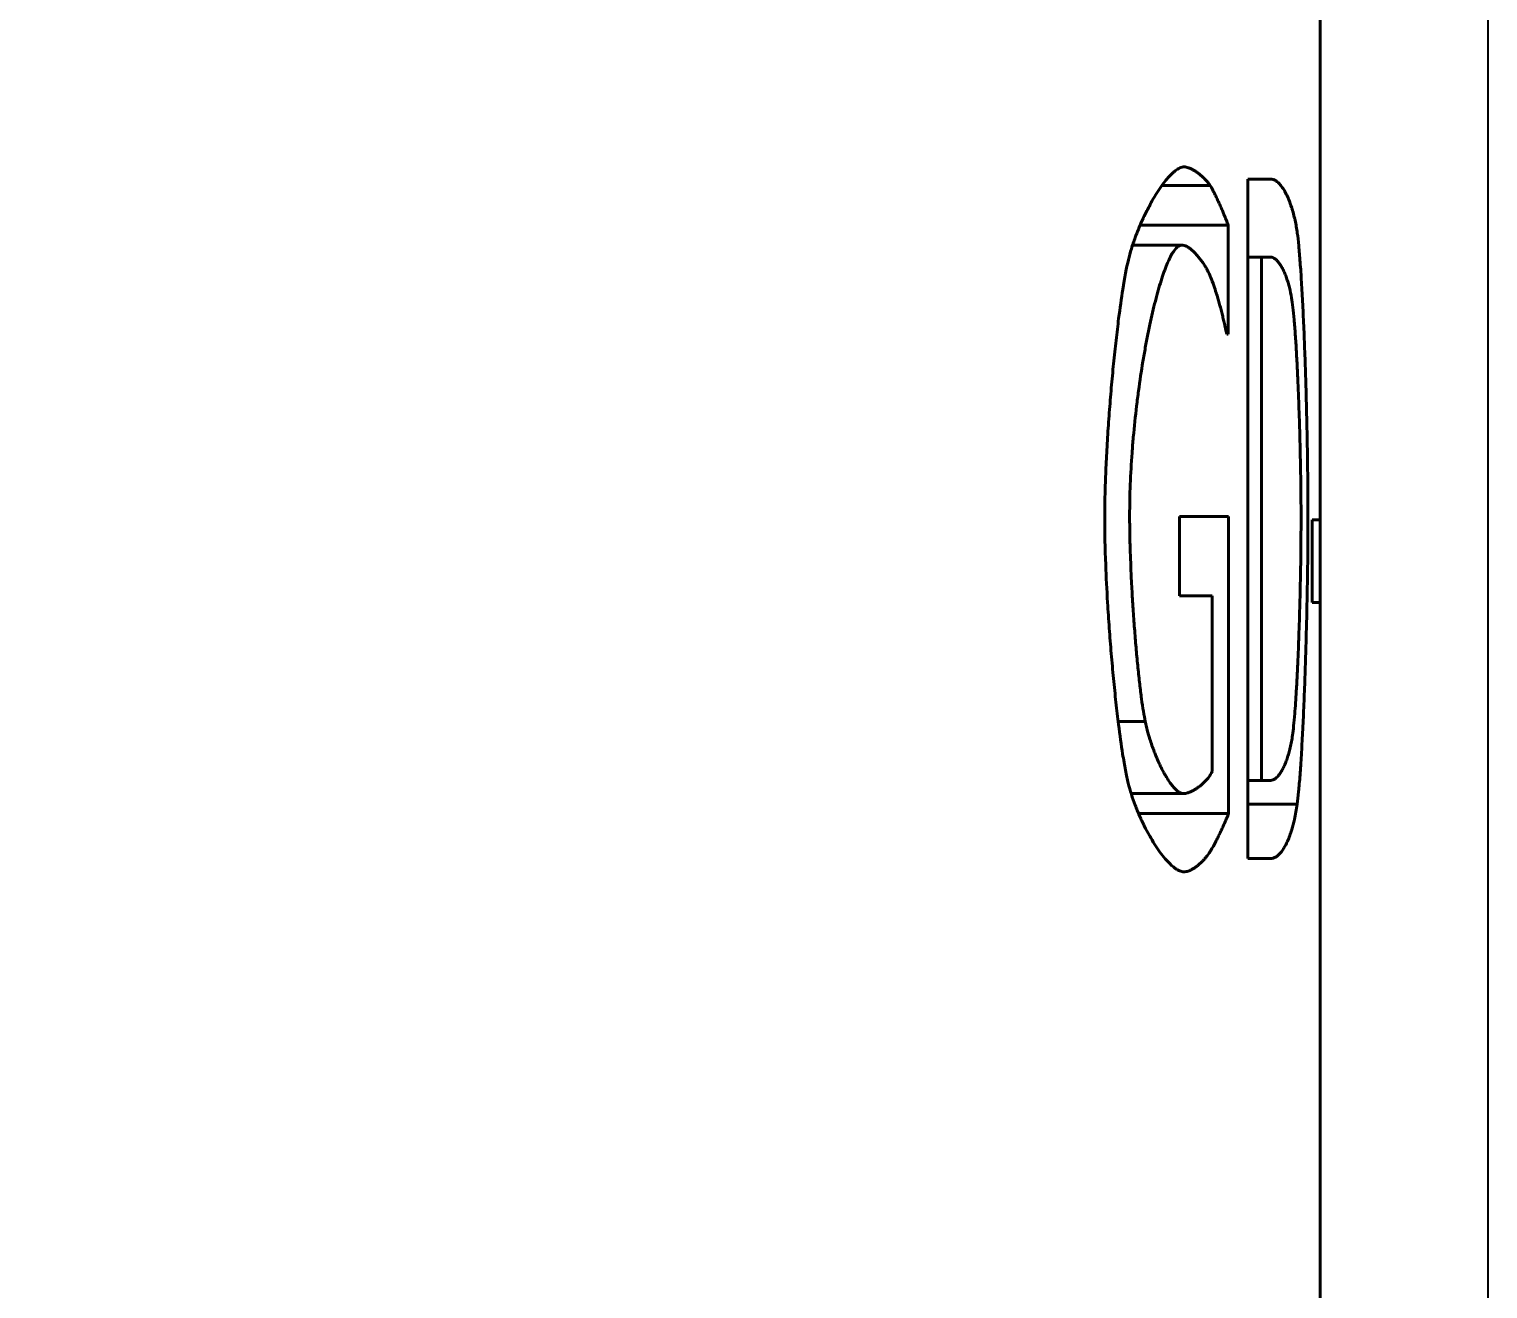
# Model space of a CAD drawing. Header units: millimetres. Extents: x 0 to 51860, y 0 to 5940.
# Drawn here: x 3306.15 to 3319.03, y 1727.66 to 1738.79 of the extents above; entities that cross this region are included whole.
import ezdxf

# ---------------------------------------------------------------- set-up
doc = ezdxf.new("R2010")
doc.units = ezdxf.units.MM
doc.header["$LTSCALE"] = 10
doc.layers.add('가시적인 것(ISO)', color=3, linetype='Continuous', lineweight=40)
doc.layers.add('치수(ISO)', color=2, linetype='Continuous', lineweight=25)
doc.styles.add('치수 텍스트_PSTEK_POSCO', font='isocp.shx')
doc.dimstyles.new('치수_PSTEK_POSCO', dxfattribs={"dimscale": 10, "dimtxt": 3.5, "dimasz": 2.5, "dimexe": 2, "dimexo": 2.5, "dimgap": 1, "dimtad": 1, "dimrnd": 1e-08, "dimdsep": 46, "dimtxsty": '치수 텍스트_PSTEK_POSCO', "dimcen": 0.09, "dimdle": 10, "dimclrd": 7, "dimclre": 7, "dimclrt": 2, "dimadec": 1, "dimazin": 2, "dimtfac": 1, "dimtmove": 0, "dimatfit": 3, "dimfxl": 0, "dimtolj": 1, "dimlwd": -1, "dimlwe": -1, "dimarcsym": 0})

# ---------------------------------------------------------------- blocks, each defined once
blk = doc.blocks.new('*D38')
at = {"layer": 'Defpoints', "color": 0}
for p in [(3319.031, 1812.006), (2349.031, 1803.006), (3319.031, 1569.51)]:
    blk.add_point(p, dxfattribs=at)
at = {"layer": '치수(ISO)', "color": 7}
for p, q in [((3319.031, 1787.006), (3319.031, 1549.51)), ((2349.031, 1778.006), (2349.031, 1549.51)), ((2374.031, 1569.51), (3294.031, 1569.51))]:
    blk.add_line(p, q, dxfattribs=at)
for points in [[(2374.031, 1573.677), (2374.031, 1565.344), (2349.031, 1569.51)], [(3294.031, 1573.677), (3294.031, 1565.344), (3319.031, 1569.51)]]:
    blk.add_solid(points, dxfattribs=at)
at = {"layer": '치수(ISO)', "color": 2, "insert": (2801.792, 1597.01), "char_height": 35, "attachment_point": 4, "style": '치수 텍스트_PSTEK_POSCO'}
blk.add_mtext('\\A1;970', dxfattribs=at)

msp = doc.modelspace()

# ---------------------------------------------------------------- linework, layer by layer
at = {"layer": '가시적인 것(ISO)'}
for p, q in [((3317.5511, 1726.11), (3317.5511, 1745.7463)), ((3316.1533, 1737.4052), (3316.5791, 1737.4052)), ((3317.1108, 1737.4635), (3316.912, 1737.4635)), ((3316.912, 1731.4635), (3316.912, 1737.4635)), ((3315.9608, 1737.0551), (3316.7386, 1737.0551)), ((3316.7386, 1737.0551), (3316.7386, 1736.0924)), ((3315.8946, 1736.8801), (3316.329, 1736.8801)), ((3316.912, 1736.7731), (3317.0325, 1736.7731)), ((3317.0325, 1736.7731), (3317.1159, 1736.7731)), ((3317.0325, 1736.7731), (3317.0325, 1732.154)), ((3316.7263, 1736.0924), (3316.7386, 1736.0924)), ((3316.7429, 1734.483), (3316.3076, 1734.483)), ((3316.3076, 1733.7828), (3316.3076, 1734.483)), ((3316.7429, 1734.483), (3316.7429, 1731.8622)), ((3317.5495, 1734.4538), (3317.4801, 1734.4538)), ((3317.4801, 1733.7245), (3317.4801, 1734.4538)), ((3317.5495, 1734.4538), (3317.5495, 1733.7245)), ((3316.3076, 1733.7828), (3316.5962, 1733.7828)), ((3316.5962, 1732.2318), (3316.5962, 1733.7828)), ((3317.4801, 1733.7245), (3317.5495, 1733.7245)), ((3315.7675, 1732.6742), (3316.0067, 1732.6742)), ((3316.912, 1732.154), (3317.0325, 1732.154)), ((3317.1159, 1732.154), (3317.0325, 1732.154)), ((3315.8821, 1732.0373), (3316.3418, 1732.0373)), ((3315.947, 1731.8622), (3316.7429, 1731.8622)), ((3316.912, 1731.9449), (3317.3481, 1731.9449)), ((3316.912, 1731.4635), (3317.1127, 1731.4635))]:
    msp.add_line(p, q, dxfattribs=at)
for points, knots in [([(3315.8574, 1736.7488), (3315.8653, 1736.7816), (3315.8743, 1736.8147), (3315.8844, 1736.8477), (3315.8945, 1736.8807), (3315.9056, 1736.9137), (3315.9176, 1736.9464), (3315.9355, 1736.9955), (3315.9554, 1737.0438), (3315.9765, 1737.0906), (3315.9835, 1737.1062), (3315.9907, 1737.1216), (3315.9979, 1737.1369), (3316.0125, 1737.1673), (3316.0275, 1737.1969), (3316.0428, 1737.2254), (3316.0504, 1737.2397), (3316.0582, 1737.2536), (3316.0659, 1737.2673), (3316.0814, 1737.2946), (3316.0971, 1737.3207), (3316.1129, 1737.3453), (3316.1207, 1737.3576), (3316.1286, 1737.3696), (3316.1365, 1737.3811), (3316.1522, 1737.4041), (3316.1678, 1737.4255), (3316.1832, 1737.445), (3316.1909, 1737.4547), (3316.1986, 1737.464), (3316.2062, 1737.4728), (3316.2214, 1737.4903), (3316.2363, 1737.5058), (3316.2507, 1737.519), (3316.2579, 1737.5256), (3316.2651, 1737.5316), (3316.2721, 1737.537), (3316.2861, 1737.5478), (3316.2996, 1737.5562), (3316.3125, 1737.5619), (3316.3254, 1737.5675), (3316.3376, 1737.5705), (3316.3492, 1737.5705)], [0, 0, 0, 0, 0.0833333, 0.0833333, 0.0833333, 0.1666667, 0.1666667, 0.1666667, 0.2916667, 0.2916667, 0.2916667, 0.3333333, 0.3333333, 0.3333333, 0.4166667, 0.4166667, 0.4166667, 0.4583333, 0.4583333, 0.4583333, 0.5416667, 0.5416667, 0.5416667, 0.5833333, 0.5833333, 0.5833333, 0.6666667, 0.6666667, 0.6666667, 0.7083333, 0.7083333, 0.7083333, 0.7916667, 0.7916667, 0.7916667, 0.8333333, 0.8333333, 0.8333333, 0.9166667, 0.9166667, 0.9166667, 1, 1, 1, 1]), ([(3316.3492, 1737.5705), (3316.3603, 1737.5705), (3316.3728, 1737.5681), (3316.3861, 1737.5637), (3316.3894, 1737.5626), (3316.3928, 1737.5613), (3316.3963, 1737.56), (3316.4031, 1737.5573), (3316.4101, 1737.5541), (3316.4172, 1737.5506), (3316.4208, 1737.5488), (3316.4244, 1737.5469), (3316.428, 1737.5449), (3316.4352, 1737.541), (3316.4424, 1737.5366), (3316.4497, 1737.532), (3316.4533, 1737.5296), (3316.4569, 1737.5272), (3316.4605, 1737.5247), (3316.4677, 1737.5197), (3316.4749, 1737.5144), (3316.482, 1737.5089), (3316.4855, 1737.5062), (3316.489, 1737.5033), (3316.4925, 1737.5005), (3316.4995, 1737.4947), (3316.5063, 1737.4887), (3316.5129, 1737.4826), (3316.5162, 1737.4796), (3316.5195, 1737.4765), (3316.5227, 1737.4733), (3316.5323, 1737.4639), (3316.5414, 1737.4542), (3316.5498, 1737.4444), (3316.561, 1737.4314), (3316.5709, 1737.4182), (3316.5791, 1737.4052)], [0, 0, 0, 0, 0.1666667, 0.1666667, 0.1666667, 0.2083333, 0.2083333, 0.2083333, 0.2916667, 0.2916667, 0.2916667, 0.3333333, 0.3333333, 0.3333333, 0.4166667, 0.4166667, 0.4166667, 0.4583333, 0.4583333, 0.4583333, 0.5416667, 0.5416667, 0.5416667, 0.5833333, 0.5833333, 0.5833333, 0.6666667, 0.6666667, 0.6666667, 0.7083333, 0.7083333, 0.7083333, 0.8333333, 0.8333333, 0.8333333, 1, 1, 1, 1]), ([(3316.5791, 1737.4052), (3316.5858, 1737.3955), (3316.594, 1737.3814), (3316.6031, 1737.3644), (3316.6054, 1737.3601), (3316.6078, 1737.3557), (3316.6102, 1737.3511), (3316.615, 1737.3419), (3316.6199, 1737.332), (3316.625, 1737.3217), (3316.6276, 1737.3165), (3316.6302, 1737.3112), (3316.6328, 1737.3058), (3316.638, 1737.295), (3316.6432, 1737.2838), (3316.6485, 1737.2723), (3316.6512, 1737.2666), (3316.6538, 1737.2608), (3316.6565, 1737.255), (3316.6618, 1737.2434), (3316.667, 1737.2316), (3316.6722, 1737.2198), (3316.6748, 1737.2139), (3316.6773, 1737.208), (3316.6799, 1737.2022), (3316.6849, 1737.1904), (3316.6899, 1737.1788), (3316.6946, 1737.1675), (3316.697, 1737.1618), (3316.6993, 1737.1562), (3316.7016, 1737.1507), (3316.7084, 1737.1341), (3316.7147, 1737.1184), (3316.7204, 1737.104), (3316.7278, 1737.0848), (3316.7341, 1737.0681), (3316.7386, 1737.0551)], [0, 0, 0, 0, 0.1666667, 0.1666667, 0.1666667, 0.2083333, 0.2083333, 0.2083333, 0.2916667, 0.2916667, 0.2916667, 0.3333333, 0.3333333, 0.3333333, 0.4166667, 0.4166667, 0.4166667, 0.4583333, 0.4583333, 0.4583333, 0.5416667, 0.5416667, 0.5416667, 0.5833333, 0.5833333, 0.5833333, 0.6666667, 0.6666667, 0.6666667, 0.7083333, 0.7083333, 0.7083333, 0.8333333, 0.8333333, 0.8333333, 1, 1, 1, 1]), ([(3317.1108, 1737.4635), (3317.1201, 1737.4635), (3317.1294, 1737.4618), (3317.1385, 1737.4584), (3317.1477, 1737.4551), (3317.1568, 1737.4501), (3317.1657, 1737.4438), (3317.1701, 1737.4406), (3317.1745, 1737.437), (3317.1789, 1737.4332), (3317.1876, 1737.4254), (3317.1962, 1737.4163), (3317.2045, 1737.406), (3317.2086, 1737.4009), (3317.2127, 1737.3954), (3317.2168, 1737.3897), (3317.2248, 1737.3783), (3317.2327, 1737.3657), (3317.2402, 1737.3523), (3317.244, 1737.3455), (3317.2477, 1737.3385), (3317.2513, 1737.3313), (3317.2586, 1737.317), (3317.2655, 1737.3017), (3317.2721, 1737.2858), (3317.2821, 1737.2619), (3317.2913, 1737.2365), (3317.2997, 1737.21), (3317.3025, 1737.2012), (3317.3052, 1737.1922), (3317.3078, 1737.1832), (3317.3131, 1737.1651), (3317.3179, 1737.1467), (3317.3224, 1737.1281), (3317.3247, 1737.1188), (3317.3269, 1737.1094), (3317.3289, 1737.1), (3317.333, 1737.0812), (3317.3368, 1737.0623), (3317.3401, 1737.0434), (3317.3435, 1737.0245), (3317.3464, 1737.0057), (3317.349, 1736.987)], [0, 0, 0, 0, 0.0833333, 0.0833333, 0.0833333, 0.1666667, 0.1666667, 0.1666667, 0.2083333, 0.2083333, 0.2083333, 0.2916667, 0.2916667, 0.2916667, 0.3333333, 0.3333333, 0.3333333, 0.4166667, 0.4166667, 0.4166667, 0.4583333, 0.4583333, 0.4583333, 0.5416667, 0.5416667, 0.5416667, 0.6666667, 0.6666667, 0.6666667, 0.7083333, 0.7083333, 0.7083333, 0.7916667, 0.7916667, 0.7916667, 0.8333333, 0.8333333, 0.8333333, 0.9166667, 0.9166667, 0.9166667, 1, 1, 1, 1]), ([(3316.329, 1736.8801), (3316.3211, 1736.8801), (3316.3131, 1736.8778), (3316.305, 1736.8734), (3316.2969, 1736.869), (3316.2886, 1736.8624), (3316.2803, 1736.8538), (3316.2638, 1736.8366), (3316.2469, 1736.8112), (3316.2298, 1736.7785), (3316.2213, 1736.7622), (3316.2127, 1736.744), (3316.2042, 1736.7242), (3316.187, 1736.6844), (3316.1698, 1736.6378), (3316.1527, 1736.5853), (3316.1441, 1736.559), (3316.1356, 1736.5312), (3316.1271, 1736.5021), (3316.1102, 1736.4438), (3316.0935, 1736.3799), (3316.0772, 1736.3115), (3316.069, 1736.2772), (3316.0609, 1736.2418), (3316.053, 1736.2054), (3316.0372, 1736.1325), (3316.0218, 1736.0554), (3316.0072, 1735.975), (3315.9999, 1735.9347), (3315.9928, 1735.8937), (3315.9859, 1735.8519), (3315.9721, 1735.7684), (3315.9591, 1735.682), (3315.9471, 1735.5936), (3315.9412, 1735.5493), (3315.9355, 1735.5046), (3315.93, 1735.4595), (3315.9192, 1735.3693), (3315.9096, 1735.2776), (3315.9013, 1735.1851), (3315.8972, 1735.1389), (3315.8934, 1735.0925), (3315.89, 1735.046), (3315.8831, 1734.9531), (3315.8778, 1734.86), (3315.8742, 1734.7675), (3315.8706, 1734.6749), (3315.8687, 1734.5831), (3315.8687, 1734.4927)], [0, 0, 0, 0, 0.0416667, 0.0416667, 0.0416667, 0.0833333, 0.0833333, 0.0833333, 0.1666667, 0.1666667, 0.1666667, 0.2083333, 0.2083333, 0.2083333, 0.2916667, 0.2916667, 0.2916667, 0.3333333, 0.3333333, 0.3333333, 0.4166667, 0.4166667, 0.4166667, 0.4583333, 0.4583333, 0.4583333, 0.5416667, 0.5416667, 0.5416667, 0.5833333, 0.5833333, 0.5833333, 0.6666667, 0.6666667, 0.6666667, 0.7083333, 0.7083333, 0.7083333, 0.7916667, 0.7916667, 0.7916667, 0.8333333, 0.8333333, 0.8333333, 0.9166667, 0.9166667, 0.9166667, 1, 1, 1, 1]), ([(3316.5839, 1736.5981), (3316.576, 1736.6183), (3316.5659, 1736.6397), (3316.5543, 1736.6612), (3316.5514, 1736.6665), (3316.5483, 1736.6719), (3316.5452, 1736.6773), (3316.539, 1736.6881), (3316.5324, 1736.6988), (3316.5255, 1736.7094), (3316.5221, 1736.7147), (3316.5186, 1736.72), (3316.515, 1736.7252), (3316.5078, 1736.7356), (3316.5003, 1736.7459), (3316.4927, 1736.7558), (3316.4888, 1736.7608), (3316.485, 1736.7657), (3316.481, 1736.7705), (3316.4732, 1736.7801), (3316.4652, 1736.7894), (3316.4571, 1736.7981), (3316.4531, 1736.8025), (3316.449, 1736.8068), (3316.4449, 1736.8109), (3316.4368, 1736.8192), (3316.4285, 1736.8269), (3316.4204, 1736.834), (3316.4163, 1736.8375), (3316.4122, 1736.8409), (3316.4081, 1736.8441), (3316.4, 1736.8505), (3316.3919, 1736.8561), (3316.384, 1736.861), (3316.38, 1736.8634), (3316.3761, 1736.8656), (3316.3723, 1736.8676), (3316.3645, 1736.8716), (3316.357, 1736.8747), (3316.3498, 1736.8768), (3316.3425, 1736.879), (3316.3356, 1736.8801), (3316.329, 1736.8801)], [0, 0, 0, 0, 0.1666667, 0.1666667, 0.1666667, 0.2083333, 0.2083333, 0.2083333, 0.2916667, 0.2916667, 0.2916667, 0.3333333, 0.3333333, 0.3333333, 0.4166667, 0.4166667, 0.4166667, 0.4583333, 0.4583333, 0.4583333, 0.5416667, 0.5416667, 0.5416667, 0.5833333, 0.5833333, 0.5833333, 0.6666667, 0.6666667, 0.6666667, 0.7083333, 0.7083333, 0.7083333, 0.7916667, 0.7916667, 0.7916667, 0.8333333, 0.8333333, 0.8333333, 0.9166667, 0.9166667, 0.9166667, 1, 1, 1, 1]), ([(3317.349, 1736.987), (3317.3533, 1736.955), (3317.3576, 1736.9169), (3317.3618, 1736.8733), (3317.366, 1736.8298), (3317.3702, 1736.7808), (3317.3742, 1736.7272), (3317.3762, 1736.7003), (3317.3782, 1736.6724), (3317.3802, 1736.6433), (3317.3841, 1736.5852), (3317.3879, 1736.5228), (3317.3916, 1736.4568), (3317.3934, 1736.4238), (3317.3952, 1736.39), (3317.397, 1736.3553), (3317.4005, 1736.286), (3317.4039, 1736.2135), (3317.4071, 1736.1385), (3317.4087, 1736.101), (3317.4102, 1736.0629), (3317.4117, 1736.0243), (3317.4147, 1735.9471), (3317.4176, 1735.8678), (3317.4202, 1735.7872), (3317.4215, 1735.7468), (3317.4228, 1735.7062), (3317.424, 1735.6653), (3317.4264, 1735.5835), (3317.4286, 1735.5008), (3317.4307, 1735.4178), (3317.4317, 1735.3763), (3317.4326, 1735.3348), (3317.4335, 1735.2933), (3317.4353, 1735.2102), (3317.4368, 1735.1274), (3317.4381, 1735.0454), (3317.4388, 1735.0044), (3317.4394, 1734.9636), (3317.4399, 1734.9232), (3317.441, 1734.8423), (3317.4418, 1734.7626), (3317.4424, 1734.6849), (3317.4429, 1734.6073), (3317.4432, 1734.5316), (3317.4432, 1734.4587)], [0, 0, 0, 0, 0.0833333, 0.0833333, 0.0833333, 0.1666667, 0.1666667, 0.1666667, 0.2083333, 0.2083333, 0.2083333, 0.2916667, 0.2916667, 0.2916667, 0.3333333, 0.3333333, 0.3333333, 0.4166667, 0.4166667, 0.4166667, 0.4583333, 0.4583333, 0.4583333, 0.5416667, 0.5416667, 0.5416667, 0.5833333, 0.5833333, 0.5833333, 0.6666667, 0.6666667, 0.6666667, 0.7083333, 0.7083333, 0.7083333, 0.7916667, 0.7916667, 0.7916667, 0.8333333, 0.8333333, 0.8333333, 0.9166667, 0.9166667, 0.9166667, 1, 1, 1, 1]), ([(3315.6487, 1734.4684), (3315.6487, 1734.5288), (3315.6503, 1734.6554), (3315.6557, 1734.825), (3315.6635, 1735.0006), (3315.6716, 1735.1448), (3315.6836, 1735.3273), (3315.6946, 1735.474), (3315.7099, 1735.6558), (3315.7233, 1735.799), (3315.7411, 1735.9725), (3315.7562, 1736.1061), (3315.7796, 1736.2954), (3315.8121, 1736.5257), (3315.8412, 1736.6807), (3315.8574, 1736.7488)], [0, 0, 0, 0, 0.0833333, 0.1666667, 0.2083333, 0.2916667, 0.3333333, 0.4166667, 0.4583333, 0.5416667, 0.5833333, 0.6666667, 0.7083333, 0.8333333, 1, 1, 1, 1]), ([(3317.2992, 1736.4133), (3317.2939, 1736.4449), (3317.2873, 1736.476), (3317.2797, 1736.5058), (3317.2778, 1736.5132), (3317.2759, 1736.5206), (3317.2738, 1736.5279), (3317.2698, 1736.5425), (3317.2655, 1736.5567), (3317.2609, 1736.5705), (3317.2587, 1736.5774), (3317.2564, 1736.5842), (3317.254, 1736.5909), (3317.2492, 1736.6042), (3317.2443, 1736.617), (3317.2391, 1736.6293), (3317.2366, 1736.6354), (3317.234, 1736.6414), (3317.2313, 1736.6473), (3317.226, 1736.6589), (3317.2205, 1736.67), (3317.2148, 1736.6804), (3317.212, 1736.6855), (3317.2092, 1736.6905), (3317.2063, 1736.6954), (3317.2005, 1736.705), (3317.1946, 1736.7139), (3317.1887, 1736.722), (3317.1857, 1736.726), (3317.1827, 1736.7298), (3317.1797, 1736.7334), (3317.1736, 1736.7406), (3317.1675, 1736.7469), (3317.1614, 1736.7523), (3317.1583, 1736.755), (3317.1553, 1736.7574), (3317.1522, 1736.7596), (3317.1461, 1736.764), (3317.14, 1736.7674), (3317.1339, 1736.7696), (3317.1278, 1736.7719), (3317.1218, 1736.7731), (3317.1159, 1736.7731)], [0, 0, 0, 0, 0.1666667, 0.1666667, 0.1666667, 0.2083333, 0.2083333, 0.2083333, 0.2916667, 0.2916667, 0.2916667, 0.3333333, 0.3333333, 0.3333333, 0.4166667, 0.4166667, 0.4166667, 0.4583333, 0.4583333, 0.4583333, 0.5416667, 0.5416667, 0.5416667, 0.5833333, 0.5833333, 0.5833333, 0.6666667, 0.6666667, 0.6666667, 0.7083333, 0.7083333, 0.7083333, 0.7916667, 0.7916667, 0.7916667, 0.8333333, 0.8333333, 0.8333333, 0.9166667, 0.9166667, 0.9166667, 1, 1, 1, 1]), ([(3316.7263, 1736.0924), (3316.7218, 1736.1143), (3316.7164, 1736.1391), (3316.7103, 1736.166), (3316.7088, 1736.1727), (3316.7073, 1736.1795), (3316.7056, 1736.1865), (3316.7024, 1736.2004), (3316.699, 1736.2147), (3316.6955, 1736.2294), (3316.6937, 1736.2367), (3316.6919, 1736.2441), (3316.6901, 1736.2516), (3316.6864, 1736.2665), (3316.6826, 1736.2817), (3316.6786, 1736.2971), (3316.6767, 1736.3047), (3316.6746, 1736.3125), (3316.6726, 1736.3202), (3316.6685, 1736.3356), (3316.6644, 1736.3512), (3316.6601, 1736.3666), (3316.6579, 1736.3744), (3316.6558, 1736.3821), (3316.6536, 1736.3898), (3316.6492, 1736.4052), (3316.6447, 1736.4205), (3316.6402, 1736.4356), (3316.6379, 1736.4432), (3316.6357, 1736.4506), (3316.6334, 1736.4581), (3316.6265, 1736.4803), (3316.6195, 1736.5019), (3316.6124, 1736.5224), (3316.6029, 1736.5498), (3316.5934, 1736.5754), (3316.5839, 1736.5981)], [0, 0, 0, 0, 0.1666667, 0.1666667, 0.1666667, 0.2083333, 0.2083333, 0.2083333, 0.2916667, 0.2916667, 0.2916667, 0.3333333, 0.3333333, 0.3333333, 0.4166667, 0.4166667, 0.4166667, 0.4583333, 0.4583333, 0.4583333, 0.5416667, 0.5416667, 0.5416667, 0.5833333, 0.5833333, 0.5833333, 0.6666667, 0.6666667, 0.6666667, 0.7083333, 0.7083333, 0.7083333, 0.8333333, 0.8333333, 0.8333333, 1, 1, 1, 1]), ([(3317.3819, 1734.4684), (3317.3819, 1734.5259), (3317.3817, 1734.5855), (3317.3812, 1734.6464), (3317.3807, 1734.7074), (3317.3799, 1734.7697), (3317.379, 1734.833), (3317.3775, 1734.9278), (3317.3756, 1735.0245), (3317.3732, 1735.1213), (3317.3724, 1735.1535), (3317.3715, 1735.1857), (3317.3707, 1735.2179), (3317.3689, 1735.2822), (3317.3669, 1735.3463), (3317.3647, 1735.4095), (3317.3637, 1735.441), (3317.3625, 1735.4724), (3317.3614, 1735.5035), (3317.359, 1735.5657), (3317.3565, 1735.6267), (3317.3539, 1735.686), (3317.3526, 1735.7157), (3317.3512, 1735.7449), (3317.3498, 1735.7736), (3317.347, 1735.831), (3317.3441, 1735.8865), (3317.341, 1735.9393), (3317.3394, 1735.9657), (3317.3379, 1735.9915), (3317.3363, 1736.0166), (3317.3331, 1736.0667), (3317.3298, 1736.114), (3317.3263, 1736.1578), (3317.3246, 1736.1798), (3317.3229, 1736.2008), (3317.3211, 1736.2209), (3317.3176, 1736.2612), (3317.314, 1736.2977), (3317.3104, 1736.33), (3317.3067, 1736.3622), (3317.303, 1736.3902), (3317.2992, 1736.4133)], [0, 0, 0, 0, 0.0833333, 0.0833333, 0.0833333, 0.1666667, 0.1666667, 0.1666667, 0.2916667, 0.2916667, 0.2916667, 0.3333333, 0.3333333, 0.3333333, 0.4166667, 0.4166667, 0.4166667, 0.4583333, 0.4583333, 0.4583333, 0.5416667, 0.5416667, 0.5416667, 0.5833333, 0.5833333, 0.5833333, 0.6666667, 0.6666667, 0.6666667, 0.7083333, 0.7083333, 0.7083333, 0.7916667, 0.7916667, 0.7916667, 0.8333333, 0.8333333, 0.8333333, 0.9166667, 0.9166667, 0.9166667, 1, 1, 1, 1]), ([(3315.8562, 1732.1297), (3315.848, 1732.1629), (3315.8398, 1732.2015), (3315.8316, 1732.2449), (3315.8234, 1732.2882), (3315.8152, 1732.3363), (3315.807, 1732.3883), (3315.7947, 1732.4664), (3315.7826, 1732.5536), (3315.7708, 1732.6475), (3315.7669, 1732.6788), (3315.763, 1732.7109), (3315.7592, 1732.7436), (3315.7515, 1732.809), (3315.744, 1732.877), (3315.7368, 1732.9471), (3315.7332, 1732.9821), (3315.7297, 1733.0176), (3315.7262, 1733.0535), (3315.7193, 1733.1253), (3315.7126, 1733.1987), (3315.7064, 1733.273), (3315.7032, 1733.3102), (3315.7002, 1733.3476), (3315.6973, 1733.3851), (3315.6914, 1733.4602), (3315.6859, 1733.5358), (3315.6809, 1733.6114), (3315.6784, 1733.6492), (3315.6761, 1733.6869), (3315.6738, 1733.7245), (3315.6671, 1733.8374), (3315.6615, 1733.9493), (3315.6574, 1734.0578), (3315.6518, 1734.2025), (3315.6487, 1734.3412), (3315.6487, 1734.4684)], [0, 0, 0, 0, 0.0833333, 0.0833333, 0.0833333, 0.1666667, 0.1666667, 0.1666667, 0.2916667, 0.2916667, 0.2916667, 0.3333333, 0.3333333, 0.3333333, 0.4166667, 0.4166667, 0.4166667, 0.4583333, 0.4583333, 0.4583333, 0.5416667, 0.5416667, 0.5416667, 0.5833333, 0.5833333, 0.5833333, 0.6666667, 0.6666667, 0.6666667, 0.7083333, 0.7083333, 0.7083333, 0.8333333, 0.8333333, 0.8333333, 1, 1, 1, 1]), ([(3315.8687, 1734.4927), (3315.8687, 1734.4425), (3315.8692, 1734.3901), (3315.8701, 1734.3362), (3315.8711, 1734.2823), (3315.8725, 1734.2268), (3315.8743, 1734.1703), (3315.8771, 1734.0855), (3315.8808, 1733.9983), (3315.8852, 1733.9104), (3315.8867, 1733.8811), (3315.8883, 1733.8518), (3315.8899, 1733.8224), (3315.8932, 1733.7637), (3315.8968, 1733.705), (3315.9007, 1733.6468), (3315.9026, 1733.6177), (3315.9047, 1733.5887), (3315.9067, 1733.5599), (3315.9109, 1733.5022), (3315.9153, 1733.4454), (3315.9199, 1733.3898), (3315.9222, 1733.362), (3315.9245, 1733.3345), (3315.9269, 1733.3074), (3315.9317, 1733.2533), (3315.9367, 1733.2006), (3315.9418, 1733.15), (3315.9443, 1733.1247), (3315.9469, 1733.0999), (3315.9495, 1733.0757), (3315.9548, 1733.0273), (3315.9601, 1732.9812), (3315.9655, 1732.9379), (3315.9682, 1732.9162), (3315.971, 1732.8953), (3315.9737, 1732.8751), (3315.9792, 1732.8348), (3315.9847, 1732.7975), (3315.9902, 1732.7639), (3315.9957, 1732.7302), (3316.0012, 1732.7002), (3316.0067, 1732.6742)], [0, 0, 0, 0, 0.0833333, 0.0833333, 0.0833333, 0.1666667, 0.1666667, 0.1666667, 0.2916667, 0.2916667, 0.2916667, 0.3333333, 0.3333333, 0.3333333, 0.4166667, 0.4166667, 0.4166667, 0.4583333, 0.4583333, 0.4583333, 0.5416667, 0.5416667, 0.5416667, 0.5833333, 0.5833333, 0.5833333, 0.6666667, 0.6666667, 0.6666667, 0.7083333, 0.7083333, 0.7083333, 0.7916667, 0.7916667, 0.7916667, 0.8333333, 0.8333333, 0.8333333, 0.9166667, 0.9166667, 0.9166667, 1, 1, 1, 1]), ([(3317.3064, 1732.5527), (3317.3099, 1732.5762), (3317.3133, 1732.6042), (3317.3166, 1732.6362), (3317.32, 1732.6683), (3317.3232, 1732.7043), (3317.3264, 1732.7439), (3317.3312, 1732.8032), (3317.3358, 1732.8704), (3317.3402, 1732.9438), (3317.3417, 1732.9682), (3317.3431, 1732.9933), (3317.3445, 1733.0191), (3317.3473, 1733.0706), (3317.35, 1733.1246), (3317.3526, 1733.1805), (3317.3538, 1733.2085), (3317.3551, 1733.237), (3317.3563, 1733.2658), (3317.3587, 1733.3236), (3317.361, 1733.3831), (3317.3631, 1733.4438), (3317.3642, 1733.4741), (3317.3652, 1733.5048), (3317.3662, 1733.5357), (3317.3682, 1733.5974), (3317.37, 1733.6601), (3317.3716, 1733.7232), (3317.3724, 1733.7548), (3317.3732, 1733.7864), (3317.3739, 1733.8182), (3317.3761, 1733.9133), (3317.3779, 1734.0088), (3317.3792, 1734.103), (3317.381, 1734.2285), (3317.3819, 1734.3517), (3317.3819, 1734.4684)], [0, 0, 0, 0, 0.0833333, 0.0833333, 0.0833333, 0.1666667, 0.1666667, 0.1666667, 0.2916667, 0.2916667, 0.2916667, 0.3333333, 0.3333333, 0.3333333, 0.4166667, 0.4166667, 0.4166667, 0.4583333, 0.4583333, 0.4583333, 0.5416667, 0.5416667, 0.5416667, 0.5833333, 0.5833333, 0.5833333, 0.6666667, 0.6666667, 0.6666667, 0.7083333, 0.7083333, 0.7083333, 0.8333333, 0.8333333, 0.8333333, 1, 1, 1, 1]), ([(3317.4432, 1734.4587), (3317.4432, 1734.3902), (3317.4429, 1734.3182), (3317.4423, 1734.2437), (3317.4418, 1734.1691), (3317.4409, 1734.0918), (3317.4398, 1734.0128), (3317.4392, 1733.9733), (3317.4386, 1733.9333), (3317.4379, 1733.893), (3317.4366, 1733.8124), (3317.435, 1733.7304), (3317.4331, 1733.6479), (3317.4322, 1733.6067), (3317.4312, 1733.5653), (3317.4302, 1733.5239), (3317.4281, 1733.441), (3317.4258, 1733.3581), (3317.4233, 1733.2759), (3317.4221, 1733.2347), (3317.4208, 1733.1938), (3317.4194, 1733.1532), (3317.4167, 1733.0719), (3317.4138, 1732.9918), (3317.4107, 1732.9136), (3317.4092, 1732.8745), (3317.4076, 1732.836), (3317.406, 1732.798), (3317.4027, 1732.7221), (3317.3993, 1732.6485), (3317.3958, 1732.5782), (3317.394, 1732.5431), (3317.3922, 1732.5088), (3317.3903, 1732.4754), (3317.3866, 1732.4086), (3317.3828, 1732.3454), (3317.3788, 1732.2868), (3317.3769, 1732.2575), (3317.3749, 1732.2293), (3317.3729, 1732.2023), (3317.3689, 1732.1484), (3317.3648, 1732.0995), (3317.3606, 1732.0563), (3317.3565, 1732.0131), (3317.3523, 1731.9757), (3317.3481, 1731.9449)], [0, 0, 0, 0, 0.0833333, 0.0833333, 0.0833333, 0.1666667, 0.1666667, 0.1666667, 0.2083333, 0.2083333, 0.2083333, 0.2916667, 0.2916667, 0.2916667, 0.3333333, 0.3333333, 0.3333333, 0.4166667, 0.4166667, 0.4166667, 0.4583333, 0.4583333, 0.4583333, 0.5416667, 0.5416667, 0.5416667, 0.5833333, 0.5833333, 0.5833333, 0.6666667, 0.6666667, 0.6666667, 0.7083333, 0.7083333, 0.7083333, 0.7916667, 0.7916667, 0.7916667, 0.8333333, 0.8333333, 0.8333333, 0.9166667, 0.9166667, 0.9166667, 1, 1, 1, 1]), ([(3316.0067, 1732.6742), (3316.012, 1732.6483), (3316.0181, 1732.6223), (3316.0248, 1732.5963), (3316.0316, 1732.5704), (3316.039, 1732.5446), (3316.047, 1732.519), (3316.0589, 1732.4807), (3316.0721, 1732.443), (3316.0862, 1732.4067), (3316.0909, 1732.3946), (3316.0957, 1732.3826), (3316.1005, 1732.3708), (3316.1103, 1732.3472), (3316.1203, 1732.3243), (3316.1306, 1732.3023), (3316.1357, 1732.2913), (3316.1409, 1732.2805), (3316.1461, 1732.2699), (3316.1566, 1732.2488), (3316.1672, 1732.2287), (3316.1778, 1732.2098), (3316.1831, 1732.2003), (3316.1885, 1732.1912), (3316.1938, 1732.1823), (3316.2045, 1732.1646), (3316.2151, 1732.1482), (3316.2257, 1732.1333), (3316.231, 1732.1258), (3316.2362, 1732.1187), (3316.2415, 1732.112), (3316.2519, 1732.0986), (3316.2622, 1732.0867), (3316.2723, 1732.0766), (3316.2773, 1732.0716), (3316.2823, 1732.067), (3316.2871, 1732.0629), (3316.2969, 1732.0546), (3316.3064, 1732.0482), (3316.3156, 1732.0439), (3316.3247, 1732.0395), (3316.3335, 1732.0373), (3316.3418, 1732.0373)], [0, 0, 0, 0, 0.0833333, 0.0833333, 0.0833333, 0.1666667, 0.1666667, 0.1666667, 0.2916667, 0.2916667, 0.2916667, 0.3333333, 0.3333333, 0.3333333, 0.4166667, 0.4166667, 0.4166667, 0.4583333, 0.4583333, 0.4583333, 0.5416667, 0.5416667, 0.5416667, 0.5833333, 0.5833333, 0.5833333, 0.6666667, 0.6666667, 0.6666667, 0.7083333, 0.7083333, 0.7083333, 0.7916667, 0.7916667, 0.7916667, 0.8333333, 0.8333333, 0.8333333, 0.9166667, 0.9166667, 0.9166667, 1, 1, 1, 1]), ([(3317.1159, 1732.154), (3317.1217, 1732.154), (3317.1277, 1732.1552), (3317.1338, 1732.1575), (3317.1399, 1732.1598), (3317.1461, 1732.1632), (3317.1524, 1732.1676), (3317.1618, 1732.1743), (3317.1714, 1732.1834), (3317.1809, 1732.1946), (3317.184, 1732.1984), (3317.1872, 1732.2023), (3317.1903, 1732.2066), (3317.1966, 1732.215), (3317.2028, 1732.2243), (3317.2088, 1732.2345), (3317.2119, 1732.2396), (3317.2149, 1732.2449), (3317.2179, 1732.2505), (3317.2238, 1732.2615), (3317.2297, 1732.2734), (3317.2353, 1732.286), (3317.2381, 1732.2923), (3317.2409, 1732.2988), (3317.2436, 1732.3055), (3317.2491, 1732.3189), (3317.2543, 1732.333), (3317.2594, 1732.3477), (3317.2619, 1732.3551), (3317.2643, 1732.3627), (3317.2667, 1732.3704), (3317.2715, 1732.3858), (3317.276, 1732.4018), (3317.2803, 1732.4185), (3317.2824, 1732.4268), (3317.2845, 1732.4352), (3317.2864, 1732.4438), (3317.2904, 1732.461), (3317.2941, 1732.4787), (3317.2974, 1732.4968), (3317.3007, 1732.515), (3317.3038, 1732.5336), (3317.3064, 1732.5527)], [0, 0, 0, 0, 0.0833333, 0.0833333, 0.0833333, 0.1666667, 0.1666667, 0.1666667, 0.2916667, 0.2916667, 0.2916667, 0.3333333, 0.3333333, 0.3333333, 0.4166667, 0.4166667, 0.4166667, 0.4583333, 0.4583333, 0.4583333, 0.5416667, 0.5416667, 0.5416667, 0.5833333, 0.5833333, 0.5833333, 0.6666667, 0.6666667, 0.6666667, 0.7083333, 0.7083333, 0.7083333, 0.7916667, 0.7916667, 0.7916667, 0.8333333, 0.8333333, 0.8333333, 0.9166667, 0.9166667, 0.9166667, 1, 1, 1, 1]), ([(3316.3418, 1732.0373), (3316.354, 1732.0373), (3316.3681, 1732.04), (3316.3833, 1732.0449), (3316.3871, 1732.0462), (3316.391, 1732.0476), (3316.3949, 1732.0491), (3316.4027, 1732.0521), (3316.4108, 1732.0556), (3316.419, 1732.0597), (3316.4231, 1732.0617), (3316.4272, 1732.0638), (3316.4313, 1732.0661), (3316.4396, 1732.0706), (3316.4479, 1732.0755), (3316.4562, 1732.0809), (3316.4604, 1732.0836), (3316.4645, 1732.0863), (3316.4686, 1732.0892), (3316.4769, 1732.0949), (3316.485, 1732.101), (3316.4931, 1732.1074), (3316.4971, 1732.1106), (3316.501, 1732.1139), (3316.5049, 1732.1172), (3316.5127, 1732.1239), (3316.5203, 1732.1309), (3316.5277, 1732.1381), (3316.5313, 1732.1417), (3316.5349, 1732.1454), (3316.5384, 1732.1491), (3316.5489, 1732.1602), (3316.5586, 1732.1718), (3316.5674, 1732.1836), (3316.579, 1732.1994), (3316.5888, 1732.2156), (3316.5962, 1732.2318)], [0, 0, 0, 0, 0.1666667, 0.1666667, 0.1666667, 0.2083333, 0.2083333, 0.2083333, 0.2916667, 0.2916667, 0.2916667, 0.3333333, 0.3333333, 0.3333333, 0.4166667, 0.4166667, 0.4166667, 0.4583333, 0.4583333, 0.4583333, 0.5416667, 0.5416667, 0.5416667, 0.5833333, 0.5833333, 0.5833333, 0.6666667, 0.6666667, 0.6666667, 0.7083333, 0.7083333, 0.7083333, 0.8333333, 0.8333333, 0.8333333, 1, 1, 1, 1]), ([(3316.3481, 1731.3468), (3316.3366, 1731.3468), (3316.3243, 1731.3495), (3316.3115, 1731.3547), (3316.2986, 1731.3599), (3316.2851, 1731.3676), (3316.2712, 1731.3775), (3316.2503, 1731.3924), (3316.2283, 1731.4123), (3316.2057, 1731.4366), (3316.1981, 1731.4447), (3316.1905, 1731.4532), (3316.1829, 1731.4623), (3316.1675, 1731.4803), (3316.152, 1731.5002), (3316.1364, 1731.5216), (3316.1285, 1731.5324), (3316.1207, 1731.5435), (3316.1129, 1731.555), (3316.0973, 1731.578), (3316.0816, 1731.6025), (3316.0662, 1731.6282), (3316.0584, 1731.641), (3316.0507, 1731.6542), (3316.0431, 1731.6677), (3316.0279, 1731.6946), (3316.0129, 1731.7227), (3315.9983, 1731.7517), (3315.9911, 1731.7662), (3315.9839, 1731.7809), (3315.9769, 1731.7958), (3315.9628, 1731.8257), (3315.9492, 1731.8564), (3315.9364, 1731.8876), (3315.9299, 1731.9032), (3315.9237, 1731.919), (3315.9176, 1731.9349), (3315.9055, 1731.9667), (3315.8942, 1731.999), (3315.8839, 1732.0315), (3315.8736, 1732.0641), (3315.8643, 1732.0968), (3315.8562, 1732.1297)], [0, 0, 0, 0, 0.0833333, 0.0833333, 0.0833333, 0.1666667, 0.1666667, 0.1666667, 0.2916667, 0.2916667, 0.2916667, 0.3333333, 0.3333333, 0.3333333, 0.4166667, 0.4166667, 0.4166667, 0.4583333, 0.4583333, 0.4583333, 0.5416667, 0.5416667, 0.5416667, 0.5833333, 0.5833333, 0.5833333, 0.6666667, 0.6666667, 0.6666667, 0.7083333, 0.7083333, 0.7083333, 0.7916667, 0.7916667, 0.7916667, 0.8333333, 0.8333333, 0.8333333, 0.9166667, 0.9166667, 0.9166667, 1, 1, 1, 1]), ([(3316.7429, 1731.8622), (3316.7384, 1731.8509), (3316.7321, 1731.8356), (3316.7245, 1731.8178), (3316.7226, 1731.8133), (3316.7206, 1731.8087), (3316.7185, 1731.8039), (3316.7144, 1731.7944), (3316.7099, 1731.7843), (3316.7053, 1731.7738), (3316.7029, 1731.7686), (3316.7005, 1731.7632), (3316.6981, 1731.7578), (3316.6932, 1731.7469), (3316.6881, 1731.7358), (3316.6828, 1731.7245), (3316.6802, 1731.7188), (3316.6776, 1731.7131), (3316.6749, 1731.7074), (3316.6695, 1731.696), (3316.664, 1731.6845), (3316.6585, 1731.6731), (3316.6558, 1731.6674), (3316.653, 1731.6617), (3316.6503, 1731.6561), (3316.6448, 1731.6449), (3316.6393, 1731.6338), (3316.6338, 1731.6231), (3316.6311, 1731.6177), (3316.6284, 1731.6125), (3316.6257, 1731.6073), (3316.6177, 1731.5918), (3316.61, 1731.5773), (3316.6027, 1731.5643), (3316.5931, 1731.547), (3316.5844, 1731.5324), (3316.5772, 1731.5219)], [0, 0, 0, 0, 0.1666667, 0.1666667, 0.1666667, 0.2083333, 0.2083333, 0.2083333, 0.2916667, 0.2916667, 0.2916667, 0.3333333, 0.3333333, 0.3333333, 0.4166667, 0.4166667, 0.4166667, 0.4583333, 0.4583333, 0.4583333, 0.5416667, 0.5416667, 0.5416667, 0.5833333, 0.5833333, 0.5833333, 0.6666667, 0.6666667, 0.6666667, 0.7083333, 0.7083333, 0.7083333, 0.8333333, 0.8333333, 0.8333333, 1, 1, 1, 1]), ([(3317.3481, 1731.9449), (3317.3447, 1731.921), (3317.3409, 1731.8977), (3317.3368, 1731.8752), (3317.3327, 1731.8526), (3317.3283, 1731.8307), (3317.3236, 1731.8096), (3317.3165, 1731.778), (3317.3087, 1731.748), (3317.3002, 1731.72), (3317.2974, 1731.7106), (3317.2945, 1731.7015), (3317.2915, 1731.6926), (3317.2856, 1731.6748), (3317.2794, 1731.6578), (3317.2729, 1731.6418), (3317.2697, 1731.6338), (3317.2664, 1731.626), (3317.263, 1731.6185), (3317.2563, 1731.6034), (3317.2494, 1731.5893), (3317.2422, 1731.5763), (3317.2386, 1731.5697), (3317.235, 1731.5635), (3317.2313, 1731.5574), (3317.224, 1731.5454), (3317.2164, 1731.5344), (3317.2087, 1731.5246), (3317.2049, 1731.5197), (3317.201, 1731.515), (3317.1971, 1731.5106), (3317.1893, 1731.5019), (3317.1813, 1731.4943), (3317.1733, 1731.4879), (3317.1693, 1731.4847), (3317.1653, 1731.4819), (3317.1612, 1731.4793), (3317.1531, 1731.4741), (3317.145, 1731.4702), (3317.1369, 1731.4675), (3317.1288, 1731.4649), (3317.1207, 1731.4635), (3317.1127, 1731.4635)], [0, 0, 0, 0, 0.0833333, 0.0833333, 0.0833333, 0.1666667, 0.1666667, 0.1666667, 0.2916667, 0.2916667, 0.2916667, 0.3333333, 0.3333333, 0.3333333, 0.4166667, 0.4166667, 0.4166667, 0.4583333, 0.4583333, 0.4583333, 0.5416667, 0.5416667, 0.5416667, 0.5833333, 0.5833333, 0.5833333, 0.6666667, 0.6666667, 0.6666667, 0.7083333, 0.7083333, 0.7083333, 0.7916667, 0.7916667, 0.7916667, 0.8333333, 0.8333333, 0.8333333, 0.9166667, 0.9166667, 0.9166667, 1, 1, 1, 1]), ([(3316.5772, 1731.5219), (3316.5675, 1731.5073), (3316.5568, 1731.4927), (3316.5453, 1731.4785), (3316.5424, 1731.475), (3316.5395, 1731.4715), (3316.5365, 1731.468), (3316.5305, 1731.461), (3316.5244, 1731.4541), (3316.5181, 1731.4475), (3316.515, 1731.4441), (3316.5118, 1731.4408), (3316.5086, 1731.4376), (3316.5021, 1731.4311), (3316.4956, 1731.4248), (3316.4889, 1731.4188), (3316.4856, 1731.4158), (3316.4822, 1731.4128), (3316.4788, 1731.41), (3316.4721, 1731.4042), (3316.4653, 1731.3987), (3316.4584, 1731.3936), (3316.455, 1731.391), (3316.4515, 1731.3885), (3316.4481, 1731.3861), (3316.4412, 1731.3813), (3316.4343, 1731.3768), (3316.4274, 1731.3728), (3316.4239, 1731.3707), (3316.4205, 1731.3688), (3316.417, 1731.367), (3316.4067, 1731.3616), (3316.3965, 1731.3571), (3316.3865, 1731.3537), (3316.3732, 1731.3493), (3316.3603, 1731.3468), (3316.3481, 1731.3468)], [0, 0, 0, 0, 0.1666667, 0.1666667, 0.1666667, 0.2083333, 0.2083333, 0.2083333, 0.2916667, 0.2916667, 0.2916667, 0.3333333, 0.3333333, 0.3333333, 0.4166667, 0.4166667, 0.4166667, 0.4583333, 0.4583333, 0.4583333, 0.5416667, 0.5416667, 0.5416667, 0.5833333, 0.5833333, 0.5833333, 0.6666667, 0.6666667, 0.6666667, 0.7083333, 0.7083333, 0.7083333, 0.8333333, 0.8333333, 0.8333333, 1, 1, 1, 1])]:
    msp.add_open_spline(points, degree=3, knots=knots, dxfattribs=at)

# ---------------------------------------------------------------- dimensions: what is measured, and where the dimension line sits
at = {"layer": '치수(ISO)', "color": 7}
dim = msp.add_linear_dim(base=(3319.0311, 1569.5104), p1=(2349.0311, 1803.0063), p2=(3319.0311, 1812.0063), angle=180, dimstyle='치수_PSTEK_POSCO', override={"dimdec": 2, "dimtp": 0, "dimtm": 0, "dimtdec": 2, "dimtofl": 0, "dimatfit": 1}, dxfattribs=at)
dim.commit()
dim.dimension.update_dxf_attribs({"geometry": '*D38', "text_midpoint": (2834.0311, 1569.5104), "dimtype": 160})

doc.saveas('drawing.dxf')
